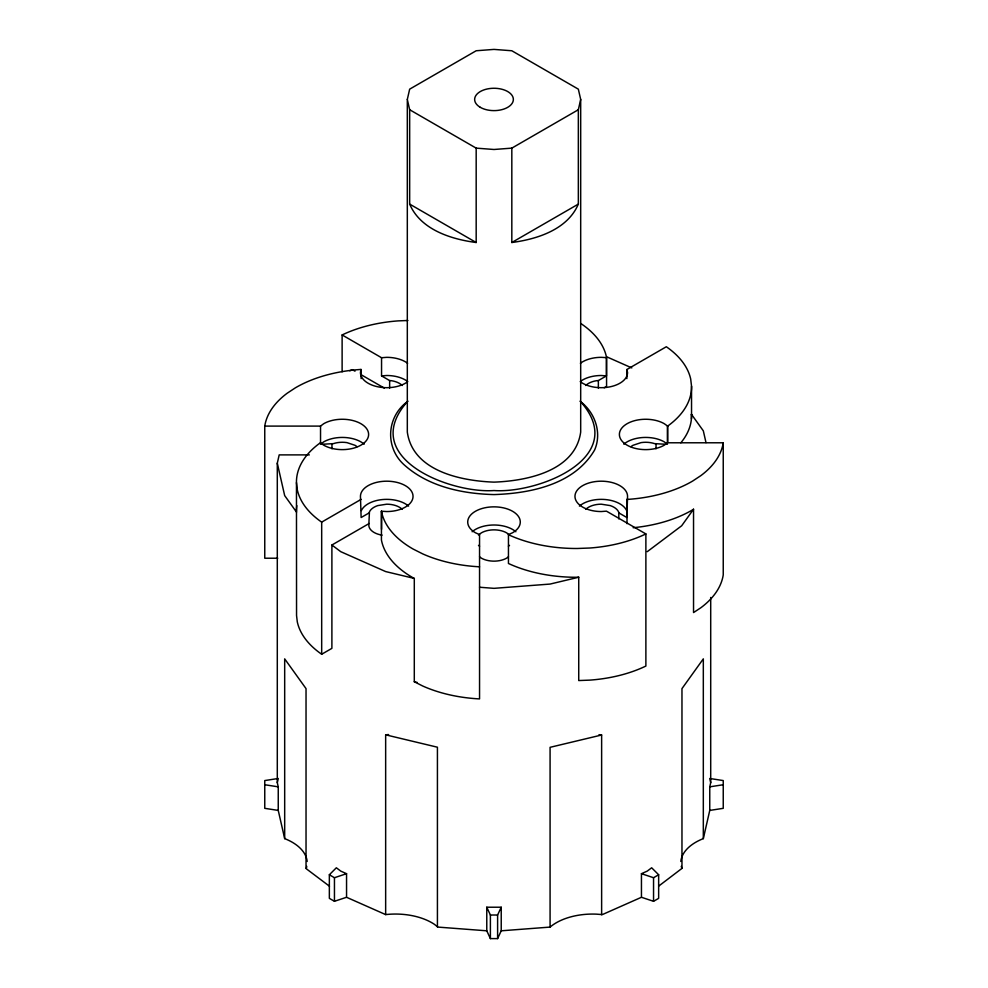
<?xml version="1.0" encoding="UTF-8"?>
<svg xmlns="http://www.w3.org/2000/svg" width="988" height="988" viewBox="0 0 988 988"><rect width="100%" height="100%" fill="white"/><g stroke="black" fill="none" stroke-linecap="round" stroke-linejoin="round"><path stroke-width="1.48" d="M307.169 861.474A51.438 29.702 0 0 0 284.68 838.627L278.246 810.419L278.246 786.831L277.295 782.657L277.295 463.224L279.196 454.888L309.355 454.888M407.315 99.442L409.662 89.155L476.179 50.759L494 49.4L511.821 50.759L578.338 89.155L580.685 99.442L580.685 432.089C575.238 471.227 526.765 480.946 494 482.132C461.235 480.946 412.762 471.227 407.315 432.089L407.315 99.442L409.662 109.73L409.662 204.096C420.431 229.5 450.812 239.207 476.179 242.505L476.179 148.138L409.662 109.73M277.295 782.657L278.246 778.482L264.759 780.569L264.759 808.332L278.246 810.419M382.097 535.138A17.92 10.337 0 0 1 368.82 525.147L369.438 511.858A17.92 10.337 0 0 1 377.786 505.584L386.74 504.189A17.92 10.337 0 0 1 402.252 509.363M578.338 109.73L511.821 148.138L511.821 242.505C537.188 239.207 567.569 229.5 578.338 204.096L578.338 109.73L580.685 99.442M585.748 509.363A17.92 10.337 0 0 1 601.26 504.189L610.214 505.584A17.92 10.337 0 0 1 618.562 511.858L618.797 512.858L626.874 517.527L627.553 496.371A26.293 15.178 0 0 0 601.26 481.193A26.293 15.178 0 0 0 574.967 496.371A26.293 15.178 0 0 0 601.26 511.549L606.447 511.154L645.88 533.928L645.88 666.048A108.433 62.602 0 0 1 589.774 680.127L578.733 680.559L578.733 577.227L577.4 577.276A108.433 62.602 0 0 1 508.45 563.481L508.45 534.594L512.587 532.754A26.293 15.178 0 0 0 512.587 511.29A26.293 15.178 0 0 0 475.413 511.29A26.293 15.178 0 0 0 475.413 532.754L479.551 534.594L479.551 698.911A108.433 62.602 0 0 1 422.629 685.968L414.293 681.757L414.293 578.425L413.293 577.918A108.433 62.602 0 0 1 381.43 540.016L381.43 511.228L386.74 511.549A26.293 15.178 0 0 0 413.033 496.371A26.293 15.178 0 0 0 386.74 481.193A26.293 15.178 0 0 0 360.447 496.371L361.126 517.527L369.203 512.858M680.831 861.474A51.438 29.702 0 0 1 703.32 838.627L709.755 810.419L709.755 786.831L710.705 782.657L710.705 597.481M329.461 886.211L306.329 868.798L306.762 866.365M497.606 938.6L497.606 915.012L501.225 907.219L486.775 907.219L486.775 930.807L490.394 938.6L497.606 938.6L501.225 930.807L501.225 907.219M406.315 402.857C359.101 458.173 450.232 493.654 494 490.542C537.768 493.654 628.899 458.173 581.685 402.857M626.874 378.614L626.874 369.524L666.32 346.751A108.433 62.602 0 0 1 690.711 379.145L691.538 386.296A108.433 62.602 0 0 1 667.653 426.1L664.282 423.704A26.293 15.178 0 0 0 627.096 423.704A26.293 15.178 0 0 0 627.096 445.18A26.293 15.178 0 0 0 664.282 445.18L667.468 442.785L723.241 442.785L723.241 574.893A108.433 62.602 0 0 1 700.825 607.768L693.539 612.572L693.539 509.24L681.671 525.777L647.226 551.687M703.32 838.627L703.32 658.86L681.967 688.624L681.967 868.39L658.873 885.964M346.553 897.277L334.45 901.303L329.35 898.364L329.35 874.763L336.34 867.785L340.774 871.12L346.553 873.688L346.553 897.277L385.653 914.592A51.512 29.739 0 0 1 434.35 924.286L437.919 927.09L486.775 930.807M277.752 558.22L264.759 558.22L264.759 426.1L320.532 426.1L323.718 423.704A26.293 15.178 0 0 1 360.904 423.704A26.293 15.178 0 0 1 360.904 445.18A26.293 15.178 0 0 1 323.718 445.18L320.347 442.785A108.433 62.602 0 0 0 296.462 482.601L296.548 615.475L297.289 621.847A108.433 62.602 0 0 0 321.68 654.241L331.894 648.35L331.894 545.018L369.203 523.479M407.982 401.214C386.777 416.109 384.591 446.86 403.796 464.508C428.224 486.602 461.939 493.778 494 494.58C530.927 493.407 574.46 484.355 594.615 450.009C602.186 432.621 594.887 412.144 580.018 401.214M478.488 535.014L481.329 532.878A17.92 10.337 0 0 1 506.671 532.878L509.512 535.014M508.45 546.166L509.512 545.364M508.45 556.775L506.671 558.121A17.92 10.337 0 0 1 481.329 558.121L479.551 556.775M693.539 509.24L692.662 509.82A108.433 62.602 0 0 1 633.147 527.728M511.821 242.505L578.338 204.096M321.68 654.241L321.68 522.133L361.126 499.36M580.401 363.275A26.293 15.178 0 0 1 601.26 357.335L606.57 357.656A108.433 62.602 0 0 0 580.771 323.484M585.748 385.505A17.92 10.337 0 0 1 596.629 380.689L598.358 380.565L606.447 375.897L606.447 357.73M604.224 387.79L606.57 386.432L606.57 357.656M641.447 873.688L653.55 877.715L658.65 874.763L651.66 867.785L647.226 871.12L641.447 873.688L641.447 897.277L602.347 914.592L596.382 914.147A51.438 29.702 0 0 0 550.081 927.09L501.225 930.807M641.447 897.277L653.55 901.303L658.65 898.364L658.65 874.763M349.764 370.772L352.333 369.636L354.988 371.179M321.964 444.267L333.351 443.649A17.92 10.337 0 0 1 346.949 442.624L354.976 445.292A17.92 10.337 0 0 1 356.989 446.675M329.35 874.763L334.45 877.715L346.553 873.688M578.733 577.227L550.081 584.069L494 588.342L479.551 587.243M601.63 914.765L601.63 734.998L550.081 747.323L550.081 927.09M709.755 786.831L723.241 784.744M709.755 810.419L723.241 808.332L723.241 780.569L709.755 778.482L710.705 782.657M511.821 148.138L494 149.484L476.179 148.138M342.12 371.821L342.12 334.957L381.553 357.73L386.74 357.335A26.293 15.178 0 0 1 407.599 363.275M381.553 357.73L381.553 375.897L386.74 375.502A26.293 15.178 0 0 1 407.599 381.442M407.896 320.495L398.226 320.878A108.433 62.602 0 0 0 342.12 334.957M631.011 446.675A17.92 10.337 0 0 1 633.024 445.292L641.051 442.624A17.92 10.337 0 0 1 654.649 443.649L666.035 444.267M486.775 907.219L490.394 915.012L497.606 915.012M606.447 375.897L601.26 375.502A26.293 15.178 0 0 0 580.401 381.442M381.553 375.897L389.643 380.565L391.372 380.689A17.92 10.337 0 0 1 402.252 385.505M599.012 734.689L601.63 734.998M264.759 784.744L278.246 786.831M414.293 578.425L385.653 571.57L340.774 551.687L331.894 545.018M414.293 681.757L417.245 682.461M385.653 914.592L385.653 734.825L437.425 747.212L437.425 926.979M606.558 356.742L631.801 367.919M409.662 204.096L476.179 242.505M626.874 499.36L627.01 499.434A108.433 62.602 0 0 0 692.662 481.045L700.825 475.648A108.433 62.602 0 0 0 723.241 442.785M264.759 426.1A108.433 62.602 0 0 1 287.175 393.236L295.338 387.852A108.433 62.602 0 0 1 360.991 369.45L360.447 372.513A26.293 15.178 0 0 0 378.293 386.888A26.293 15.178 0 0 0 407.599 381.763M361.657 375.02L384.307 388.099M667.468 444.267L664.282 441.871A26.293 15.178 0 0 0 623.823 444.18M478.488 545.364L479.551 546.166M691.452 418.937L691.452 414.305L703.32 430.842L706 442.624M296.548 512.142L284.68 495.606L277.295 463.224M681.238 866.365L681.967 868.39M626.874 369.524L627.553 372.513A26.293 15.178 0 0 1 609.707 386.888A26.293 15.178 0 0 1 580.401 381.763M691.452 414.305L691.538 415.071A108.433 62.602 0 0 1 680.843 442.797M296.462 482.601L297.289 489.739A108.433 62.602 0 0 0 321.68 522.133M691.538 386.296L691.538 415.071M667.653 426.1L667.653 442.772M667.468 426.1L667.468 442.76M656.044 444.267L656.044 448.824M653.55 877.715L653.55 901.303M627.01 499.434L627.01 523.677M618.797 512.858L618.797 518.935M598.358 380.565L598.358 388.148M490.394 915.012L490.394 938.6M389.643 380.565L389.643 388.148M381.553 511.154L381.553 529.321M360.991 369.45L361.126 378.614M334.45 877.715L334.45 901.303M331.956 444.267L331.956 448.824M320.532 426.1L320.532 444.267L323.718 441.871A26.293 15.178 0 0 1 364.177 444.18M306.033 868.39L306.033 688.624L284.68 658.86L284.68 838.627M472.128 531.754A26.293 15.178 0 0 1 515.872 531.754M361.336 510.611A26.293 15.178 0 0 1 382.455 499.558A26.293 15.178 0 0 1 408.6 506.103M479.551 566.803A108.433 62.602 0 0 1 422.629 553.848L413.293 549.143A108.433 62.602 0 0 1 381.43 511.228M645.88 533.928A108.433 62.602 0 0 1 589.774 548.019L577.4 548.488A108.433 62.602 0 0 1 508.45 534.706M579.4 506.103A26.293 15.178 0 0 1 605.545 499.558A26.293 15.178 0 0 1 626.664 510.611M385.653 734.825A51.512 29.739 0 0 1 388.593 734.553M296.462 511.376A108.433 62.602 0 0 1 296.82 505.658M480.316 107.346A19.352 11.177 0 0 0 512.698 102.332A19.352 11.177 0 0 0 488.986 88.648A19.352 11.177 0 0 0 480.316 107.346"/></g></svg>
